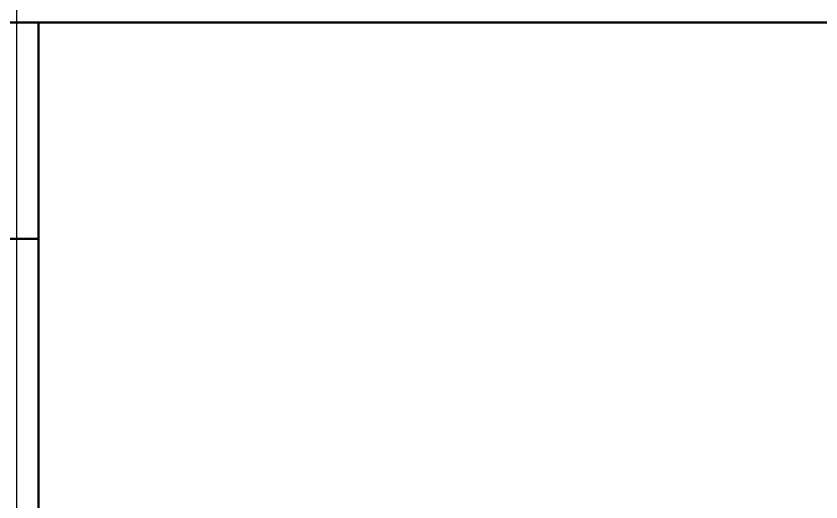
# Model space of a CAD drawing. Header units: millimetres. Extents: x 2046 to 14753, y 2361 to 29276.
# Drawn here: x 6152.1 to 6524, y 27644 to 27868.6 of the extents above; entities that cross this region are included whole.
import ezdxf

# ---------------------------------------------------------------- set-up
doc = ezdxf.new("R2010")
doc.units = ezdxf.units.MM
doc.layers.add('A.O. DUVAR', color=7, linetype='Continuous', lineweight=50)
doc.layers.add('aydınlatma', color=3, linetype='Continuous')

msp = doc.modelspace()

# ---------------------------------------------------------------- linework, layer by layer
at = {"layer": 'A.O. DUVAR'}
for p, q in [((5937.434, 27865.644), (6162.434, 27865.644)), ((6162.434, 27865.644), (6162.434, 27765.644)), ((6162.434, 27865.644), (6637.434, 27865.644)), ((6162.434, 27350.644), (6162.434, 27865.644)), ((6162.434, 27765.644), (5937.434, 27765.644))]:
    msp.add_line(p, q, dxfattribs=at)
at = {"layer": 'aydınlatma'}
msp.add_lwpolyline([(6202.426, 27440.644), (6202.426, 27450.644), (6152.426, 27450.644), (6152.426, 28020.836), (6925.639, 28046.811), (6934.607, 28049.142)], dxfattribs=at)

doc.saveas('drawing.dxf')
